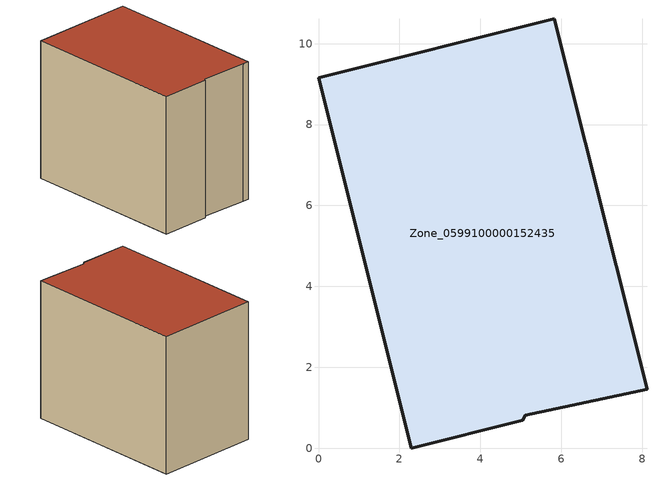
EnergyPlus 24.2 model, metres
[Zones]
Zone_0599100000152435
 floor ground (C_G): 7.78,1.38 5.11,0.81 5.04,0.69 2.29,0 0,9.15 5.83,10.61 8.12,1.46 z0
 wall outside (C_F): 5.83,10.61 0,9.15 2.29,0 5.04,0.69 5.11,0.81 7.78,1.38 8.12,1.46 5.83,10.61 z0:8.01
 roof outside (C_R): 5.11,0.81 7.78,1.38 8.12,1.46 5.83,10.61 0,9.15 2.29,0 5.04,0.69 z8.01
[BUILDING]
Pand.0599100000152435: North Axis=0; Terrain=City; Loads Convergence Tolerance Value=0.04; Temperature Convergence Tolerance Value=0.4; Solar Distribution=FullExterior; Maximum Number of Warmup Days=25; Minimum Number of Warmup Days=1
[Site:Location]
Rotterdam.The.Hague.AP_ZH_NLD Design_Conditions: Latitude=51.96; Longitude=4.45; Time Zone=1; Elevation=-4.5
[SITE:GROUNDTEMPERATURE:BUILDINGSURFACE]
18, 18, 18, 18, 18, 18, 18, 18, 18, 18, 18, 18
[MATERIAL] Thermal Absorptance=0.9; Solar Absorptance=0.7; Visible Absorptance=0.7
Name | Roughness | Thickness | Conductivity | Density | Specific Heat
G.TI.1965-1974 | MediumSmooth | 0.15 | 0.882353 | 540 | 1210
F.TI.1965-1974 | Rough | 0.3 | 0.697674 | 1920 | 840
R.TI.1965-1974 | MediumRough | 0.2 | 0.232558 | 1500 | 1000
[CONSTRUCTION]
C_G: G.TI.1965-1974
C_F: F.TI.1965-1974
C_R: R.TI.1965-1974
[ZONE]
Zone_0599100000152435: Type=1; Multiplier=1; Ceiling Height=Autocalculate; Volume=Autocalculate; Floor Area=autocalculate; Part of Total Floor Area=Yes
[ZONEINFILTRATION:DESIGNFLOWRATE]
Infil_Zone_0599100000152435: Zone or ZoneList or Space or SpaceList=Zone_0599100000152435; Schedule=AlwaysOn; Design Flow Rate Calculation Method=Flow/Area; Flow Rate per Floor Area=0.003; Constant Term Coefficient=1; Temperature Term Coefficient=0; Velocity Term Coefficient=0; Velocity Squared Term Coefficient=0
[HVACTEMPLATE:ZONE:IDEALLOADSAIRSYSTEM]
Zone_0599100000152435: Maximum Heating Supply Air Temperature=50; Minimum Cooling Supply Air Temperature=13; Maximum Heating Supply Air Humidity Ratio=0.0156; Minimum Cooling Supply Air Humidity Ratio=0.0077; Heating Limit=NoLimit; Cooling Limit=NoLimit; Dehumidification Control Type=ConstantSensibleHeatRatio; Cooling Sensible Heat Ratio=0.7; Dehumidification Setpoint=60; Humidification Control Type=None; Humidification Setpoint=30; Outdoor Air Method=None; Outdoor Air Flow Rate per Person=0.00944; Outdoor Air Flow Rate per Zone Floor Area=0; Outdoor Air Flow Rate per Zone=0; Demand Controlled Ventilation Type=None; Outdoor Air Economizer Type=NoEconomizer; Heat Recovery Type=None; Sensible Heat Recovery Effectiveness=0.7; Latent Heat Recovery Effectiveness=0.65
[ZONECONTROL:THERMOSTAT]
ThermostatControl_Zone_0599100000152435: Zone or ZoneList=Zone_0599100000152435; Control Type Schedule=DualSetpointControlType; Control 1=Thermostat_Zone_0599100000152435; Temperature Difference Between Cutout And Setpoint=0
[THERMOSTATSETPOINT:DUALSETPOINT]
Thermostat_Zone_0599100000152435: Heating Setpoint Temperature Schedule=HeatingSetpoint_Zone_0599100000152435; Cooling Setpoint Temperature Schedule=CoolingSetpoint_Zone_0599100000152435
[SCHEDULE:COMPACT]
HeatingSetpoint_Zone_0599100000152435: Through: 12/31, For: AllDays, Until: 24:00, 21
CoolingSetpoint_Zone_0599100000152435: Through: 12/31, For: AllDays, Until: 24:00, 24
DualSetpointControlType: Through: 12/31, For: AllDays, Until: 24:00, 4
AlwaysOn: Through: 12/31, For: AllDays, Until: 24:00, 1
